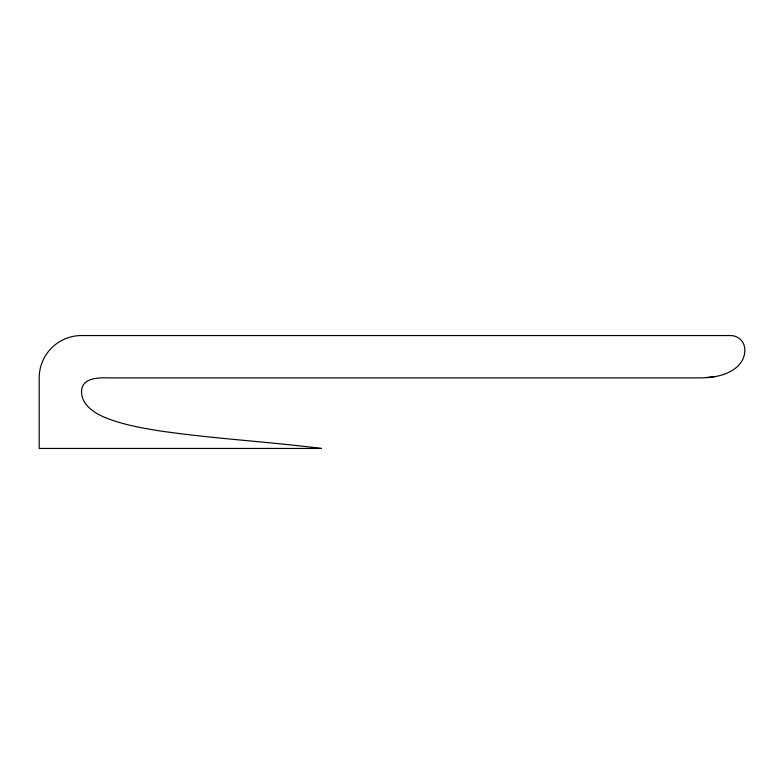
<?xml version="1.0" encoding="UTF-8"?>
<svg xmlns="http://www.w3.org/2000/svg" width="784" height="784" viewBox="0 0 784 784"><rect width="100%" height="100%" fill="white"/><g stroke="black" fill="none" stroke-linecap="round" stroke-linejoin="round"><path stroke-width="1.18" d="M714.391 376.683C728.444 374.693 745.241 365.961 744.8 349.664A14.112 14.112 0 0 0 730.688 335.552L81.536 335.552A42.336 42.336 0 0 0 39.2 377.888L39.2 448.448L321.44 448.448C267.452 441.608 213.013 438.707 159.152 430.808C140.15 427.711 120.942 424.311 103.145 416.696C92.982 412.139 81.732 404.319 81.536 392C81.262 377.359 99.323 377.574 109.76 377.888L702.768 377.888L714.391 376.683A81.026 81.026 0 0 1 706.864 377.663"/></g></svg>
